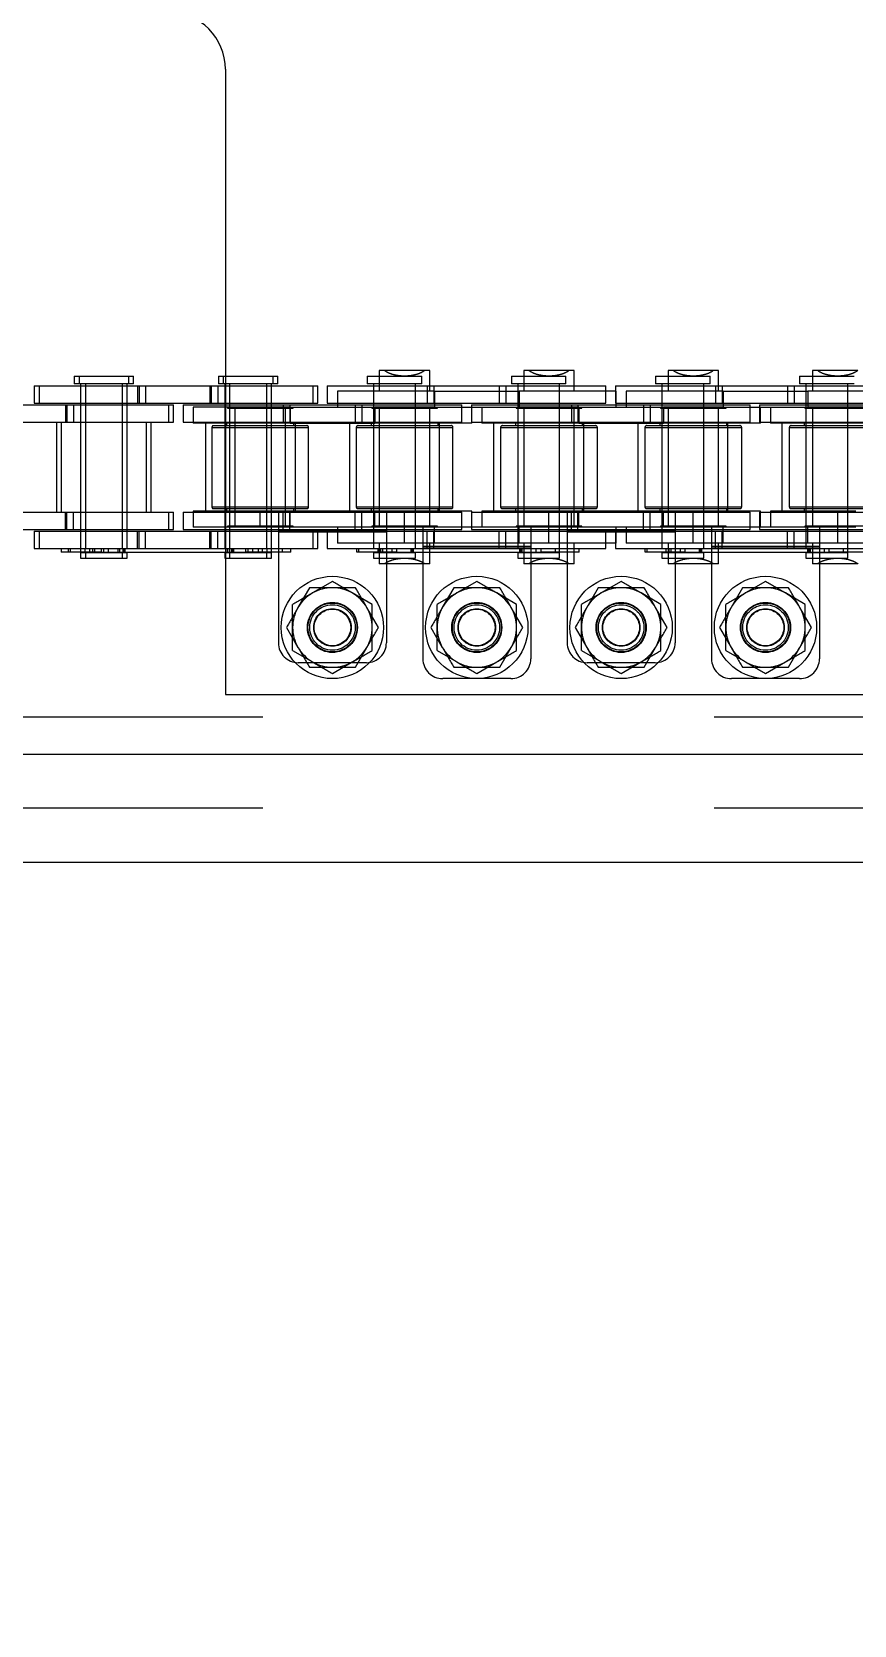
# Model space of a CAD drawing. Header units: metres. Extents: x 0 to 21025, y 0 to 14850.
# Drawn here: x 6163 to 6235.3, y 8979.5 to 9119.7 of the extents above; entities that cross this region are included whole.
import ezdxf

# ---------------------------------------------------------------- set-up
doc = ezdxf.new("R2010")
doc.units = ezdxf.units.M
doc.header["$LTSCALE"] = 25
doc.linetypes.add('HIDDEN2', pattern=[4.7625, 3.175, -1.5875])
for name, color, linetype in [('SL1', 8, 'Continuous'), ('SL4', 4, 'Continuous'), ('ST1', 7, 'HIDDEN2')]:
    doc.layers.add(name, color=color, linetype=linetype)

msp = doc.modelspace()

# ---------------------------------------------------------------- linework, layer by layer
at = {"layer": 'SL1'}
for radius, start, end in [(1215.5, 134.237972, 198.531491), (1170.7, 134.797453, 201.234448), (1164.35, 135.073034, 201.439244), (1158.35, 135.318064, 201.542777)]:
    msp.add_arc((7121.687, 8989.894), radius, start, end, dxfattribs=at)
at = {"layer": 'SL4'}
for p, q in [((5540.514, 9056.144), (6330.277, 9056.144)), ((6490.517, 9046.619), (5540.514, 9046.619))]:
    msp.add_line(p, q, dxfattribs=at)
at = {"layer": 'ST1'}
for p, q in [((6180.032, 9116.384), (6180.032, 9061.384)), ((6166.73, 9089.384), (6171.527, 9089.384)), ((6166.73, 9089.384), (6166.73, 9088.725)), ((6171.527, 9088.725), (6166.73, 9088.725)), ((6167.151, 9089.384), (6167.151, 9088.725)), ((6167.283, 9088.725), (6167.283, 9074.227)), ((6167.705, 9088.725), (6167.705, 9074.227)), ((6170.973, 9074.227), (6170.973, 9088.725)), ((6171.395, 9074.227), (6171.395, 9088.725)), ((6171.527, 9089.384), (6171.948, 9089.384)), ((6171.527, 9088.725), (6171.527, 9089.384)), ((6171.948, 9088.725), (6171.527, 9088.725)), ((6171.948, 9088.725), (6171.948, 9089.384)), ((6179.43, 9089.384), (6184.227, 9089.384)), ((6179.43, 9089.384), (6179.43, 9088.725)), ((6184.227, 9088.725), (6179.43, 9088.725)), ((6179.83, 9089.384), (6179.83, 9088.725)), ((6179.983, 9088.725), (6179.983, 9074.227)), ((6180.383, 9088.725), (6180.383, 9074.227)), ((6183.673, 9074.227), (6183.673, 9088.725)), ((6184.073, 9074.227), (6184.073, 9088.725)), ((6184.227, 9089.384), (6184.627, 9089.384)), ((6184.227, 9088.725), (6184.227, 9089.384)), ((6184.627, 9088.725), (6184.227, 9088.725)), ((6184.627, 9088.725), (6184.627, 9089.384)), ((6192.508, 9089.384), (6197.305, 9089.384)), ((6192.508, 9089.384), (6192.508, 9088.725)), ((6192.512, 9088.725), (6192.508, 9088.725)), ((6197.305, 9088.725), (6192.512, 9088.725)), ((6193.061, 9088.725), (6193.061, 9074.227)), ((6194.012, 9089.884), (6193.567, 9089.884)), ((6193.567, 9089.884), (6193.567, 9088.059)), ((6197.572, 9089.884), (6194.012, 9089.884)), ((6196.751, 9074.227), (6196.751, 9088.725)), ((6197.305, 9088.725), (6197.305, 9089.384)), ((6198.017, 9089.884), (6197.572, 9089.884)), ((6198.017, 9088.059), (6198.017, 9089.884)), ((6205.186, 9089.384), (6209.983, 9089.384)), ((6205.186, 9089.384), (6205.186, 9088.725)), ((6205.19, 9088.725), (6205.186, 9088.725)), ((6209.983, 9088.725), (6205.19, 9088.725)), ((6205.74, 9088.725), (6205.74, 9074.227)), ((6206.712, 9089.884), (6206.267, 9089.884)), ((6206.267, 9089.884), (6206.267, 9088.059)), ((6210.272, 9089.884), (6206.712, 9089.884)), ((6209.43, 9074.227), (6209.43, 9088.725)), ((6209.983, 9088.725), (6209.983, 9089.384)), ((6210.717, 9089.884), (6210.272, 9089.884)), ((6210.717, 9088.059), (6210.717, 9089.884)), ((6217.864, 9089.384), (6222.661, 9089.384)), ((6217.864, 9089.384), (6217.864, 9088.725)), ((6217.868, 9088.725), (6217.864, 9088.725)), ((6222.661, 9088.725), (6217.868, 9088.725)), ((6218.418, 9088.725), (6218.418, 9074.227)), ((6219.412, 9089.884), (6218.967, 9089.884)), ((6218.967, 9089.884), (6218.967, 9088.059)), ((6222.972, 9089.884), (6219.412, 9089.884)), ((6222.108, 9074.227), (6222.108, 9088.725)), ((6222.661, 9088.725), (6222.661, 9089.384)), ((6223.417, 9089.884), (6222.972, 9089.884)), ((6223.417, 9088.059), (6223.417, 9089.884)), ((6230.543, 9089.384), (6235.34, 9089.384)), ((6230.543, 9089.384), (6230.543, 9088.725)), ((6230.547, 9088.725), (6230.543, 9088.725)), ((6235.34, 9088.725), (6230.547, 9088.725)), ((6231.096, 9088.725), (6231.096, 9074.227)), ((6232.112, 9089.884), (6231.667, 9089.884)), ((6231.667, 9089.884), (6231.667, 9088.059)), ((6235.672, 9089.884), (6232.112, 9089.884)), ((6234.786, 9074.227), (6234.786, 9088.725)), ((6163.208, 9088.541), (6172.303, 9088.541)), ((6163.208, 9088.541), (6163.208, 9087.021)), ((6163.63, 9088.541), (6163.63, 9087.021)), ((6167.283, 9088.541), (6167.283, 9087.021)), ((6167.705, 9088.541), (6167.705, 9087.021)), ((6170.973, 9087.021), (6170.973, 9088.541)), ((6171.395, 9087.021), (6171.395, 9088.541)), ((6172.303, 9088.541), (6172.303, 9087.021)), ((6172.303, 9088.541), (6178.653, 9088.541)), ((6172.427, 9088.541), (6172.427, 9087.021)), ((6173.011, 9088.541), (6173.011, 9087.021)), ((6178.653, 9088.541), (6178.653, 9087.021)), ((6178.653, 9088.541), (6187.748, 9088.541)), ((6178.766, 9088.541), (6178.766, 9087.021)), ((6179.351, 9088.541), (6179.351, 9087.021)), ((6179.983, 9088.541), (6179.983, 9087.021)), ((6180.383, 9088.541), (6180.383, 9087.021)), ((6183.673, 9087.021), (6183.673, 9088.541)), ((6184.073, 9087.021), (6184.073, 9088.541)), ((6187.748, 9088.541), (6188.148, 9088.541)), ((6187.748, 9087.021), (6187.748, 9088.541)), ((6188.148, 9087.021), (6188.148, 9088.541)), ((6188.986, 9088.541), (6198.368, 9088.541)), ((6188.986, 9088.541), (6188.986, 9087.021)), ((6198.413, 9088.059), (6189.887, 9088.059)), ((6189.887, 9088.059), (6189.887, 9086.659)), ((6193.061, 9088.541), (6193.061, 9087.021)), ((6196.751, 9087.021), (6196.751, 9088.541)), ((6197.784, 9088.541), (6197.784, 9087.021)), ((6198.368, 9088.541), (6198.368, 9087.021)), ((6198.368, 9088.541), (6204.707, 9088.541)), ((6198.413, 9088.059), (6198.413, 9086.659)), ((6198.413, 9088.059), (6198.413, 9086.659)), ((6198.413, 9088.059), (6205.87, 9088.059)), ((6204.123, 9088.541), (6204.123, 9087.021)), ((6204.707, 9088.541), (6204.707, 9087.021)), ((6204.707, 9088.541), (6213.505, 9088.541)), ((6205.74, 9088.541), (6205.74, 9087.021)), ((6205.87, 9088.059), (6205.87, 9086.659)), ((6205.87, 9088.059), (6205.87, 9086.659)), ((6214.397, 9088.059), (6205.87, 9088.059)), ((6209.43, 9087.021), (6209.43, 9088.541)), ((6213.505, 9087.021), (6213.505, 9088.541)), ((6214.343, 9088.541), (6223.725, 9088.541)), ((6214.343, 9088.541), (6214.343, 9087.021)), ((6214.397, 9086.659), (6214.397, 9088.059)), ((6223.813, 9088.059), (6215.287, 9088.059)), ((6215.287, 9088.059), (6215.287, 9086.659)), ((6218.418, 9088.541), (6218.418, 9087.021)), ((6222.108, 9087.021), (6222.108, 9088.541)), ((6223.14, 9088.541), (6223.14, 9087.021)), ((6223.725, 9088.541), (6223.725, 9087.021)), ((6223.725, 9088.541), (6230.064, 9088.541)), ((6223.813, 9088.059), (6223.813, 9086.659)), ((6223.813, 9088.059), (6223.813, 9086.659)), ((6223.813, 9088.059), (6231.27, 9088.059)), ((6229.479, 9088.541), (6229.479, 9087.021)), ((6230.064, 9088.541), (6230.064, 9087.021)), ((6230.064, 9088.541), (6238.861, 9088.541)), ((6231.096, 9088.541), (6231.096, 9087.021)), ((6231.27, 9088.059), (6231.27, 9086.659)), ((6239.797, 9088.059), (6231.27, 9088.059)), ((6231.27, 9088.059), (6231.27, 9086.659)), ((6234.786, 9087.021), (6234.786, 9088.541)), ((6159.603, 9086.869), (6165.953, 9086.869)), ((6163.208, 9087.021), (6172.303, 9087.021)), ((6165.953, 9086.869), (6165.953, 9085.349)), ((6165.953, 9086.869), (6175.048, 9086.869)), ((6166.088, 9086.869), (6166.088, 9085.349)), ((6166.672, 9086.869), (6166.672, 9085.349)), ((6167.283, 9086.869), (6167.283, 9085.349)), ((6167.705, 9086.869), (6167.705, 9085.349)), ((6170.973, 9085.349), (6170.973, 9086.869)), ((6171.395, 9085.349), (6171.395, 9086.869)), ((6172.303, 9087.021), (6178.653, 9087.021)), ((6175.048, 9086.869), (6175.47, 9086.869)), ((6175.048, 9085.349), (6175.048, 9086.869)), ((6175.47, 9085.349), (6175.47, 9086.869)), ((6176.308, 9086.869), (6185.69, 9086.869)), ((6176.308, 9086.869), (6176.308, 9085.349)), ((6185.713, 9086.659), (6177.187, 9086.659)), ((6177.187, 9086.659), (6177.187, 9085.259)), ((6178.653, 9087.021), (6187.748, 9087.021)), ((6180.199, 9086.659), (6180.199, 9086.57)), ((6180.288, 9086.659), (6180.199, 9086.57)), ((6180.199, 9086.57), (6185.984, 9086.57)), ((6180.383, 9086.869), (6180.383, 9085.349)), ((6180.778, 9086.659), (6180.867, 9086.57)), ((6180.867, 9086.57), (6180.867, 9076.198)), ((6184.073, 9085.349), (6184.073, 9086.869)), ((6185.105, 9086.869), (6185.105, 9085.349)), ((6185.317, 9086.57), (6185.406, 9086.659)), ((6185.317, 9076.198), (6185.317, 9086.57)), ((6185.69, 9086.869), (6185.69, 9085.349)), ((6185.69, 9086.869), (6192.029, 9086.869)), ((6185.713, 9086.659), (6185.713, 9085.259)), ((6185.713, 9086.659), (6185.713, 9085.259)), ((6185.713, 9086.659), (6193.17, 9086.659)), ((6185.984, 9086.57), (6185.895, 9086.659)), ((6185.984, 9086.57), (6185.984, 9086.659)), ((6187.748, 9087.021), (6188.148, 9087.021)), ((6188.986, 9087.021), (6198.368, 9087.021)), ((6191.445, 9086.869), (6191.445, 9085.349)), ((6192.029, 9086.869), (6192.029, 9085.349)), ((6192.029, 9086.869), (6200.826, 9086.869)), ((6192.899, 9086.659), (6192.899, 9086.57)), ((6192.988, 9086.659), (6192.899, 9086.57)), ((6192.899, 9086.57), (6198.684, 9086.57)), ((6193.061, 9086.869), (6193.061, 9085.349)), ((6198.413, 9086.659), (6193.17, 9086.659)), ((6193.17, 9086.659), (6193.17, 9085.259)), ((6198.413, 9086.659), (6193.17, 9086.659)), ((6193.17, 9086.659), (6193.17, 9085.259)), ((6193.478, 9086.659), (6193.567, 9086.57)), ((6193.567, 9086.659), (6193.567, 9076.109)), ((6193.567, 9086.57), (6193.567, 9076.198)), ((6196.751, 9085.349), (6196.751, 9086.869)), ((6198.017, 9076.109), (6198.017, 9086.659)), ((6198.017, 9086.57), (6198.106, 9086.659)), ((6198.017, 9076.198), (6198.017, 9086.57)), ((6198.368, 9087.021), (6204.707, 9087.021)), ((6198.413, 9086.659), (6205.87, 9086.659)), ((6198.684, 9086.57), (6198.595, 9086.659)), ((6198.684, 9086.57), (6198.684, 9086.659)), ((6200.826, 9085.349), (6200.826, 9086.869)), ((6201.665, 9086.869), (6211.046, 9086.869)), ((6201.665, 9086.869), (6201.665, 9085.349)), ((6201.697, 9085.259), (6201.697, 9086.659)), ((6202.587, 9086.659), (6202.587, 9085.259)), ((6204.707, 9087.021), (6213.505, 9087.021)), ((6205.599, 9086.659), (6205.599, 9086.57)), ((6205.688, 9086.659), (6205.599, 9086.57)), ((6205.599, 9086.57), (6211.384, 9086.57)), ((6205.74, 9086.869), (6205.74, 9085.349)), ((6211.113, 9086.659), (6205.87, 9086.659)), ((6206.178, 9086.659), (6206.267, 9086.57)), ((6206.267, 9086.659), (6206.267, 9076.109)), ((6206.267, 9086.57), (6206.267, 9076.198)), ((6209.43, 9085.349), (6209.43, 9086.869)), ((6210.462, 9086.869), (6210.462, 9085.349)), ((6210.717, 9076.109), (6210.717, 9086.659)), ((6210.717, 9086.57), (6210.806, 9086.659)), ((6210.717, 9076.198), (6210.717, 9086.57)), ((6211.046, 9086.869), (6211.046, 9085.349)), ((6211.046, 9086.869), (6217.385, 9086.869)), ((6211.113, 9086.659), (6211.113, 9085.259)), ((6211.113, 9086.659), (6211.113, 9085.259)), ((6211.113, 9086.659), (6218.57, 9086.659)), ((6211.384, 9086.57), (6211.295, 9086.659)), ((6211.384, 9086.57), (6211.384, 9086.659)), ((6214.343, 9087.021), (6223.725, 9087.021)), ((6216.801, 9086.869), (6216.801, 9085.349)), ((6217.385, 9086.869), (6217.385, 9085.349)), ((6217.385, 9086.869), (6226.183, 9086.869)), ((6218.388, 9086.659), (6218.299, 9086.57)), ((6218.299, 9086.659), (6218.299, 9086.57)), ((6218.299, 9086.57), (6224.084, 9086.57)), ((6218.418, 9086.869), (6218.418, 9085.349)), ((6223.813, 9086.659), (6218.57, 9086.659)), ((6218.57, 9086.659), (6218.57, 9085.259)), ((6218.57, 9086.659), (6218.57, 9085.259)), ((6223.813, 9086.659), (6218.57, 9086.659)), ((6218.878, 9086.659), (6218.967, 9086.57)), ((6218.967, 9086.659), (6218.967, 9076.109)), ((6218.967, 9086.57), (6218.967, 9076.198)), ((6222.108, 9085.349), (6222.108, 9086.869)), ((6223.417, 9076.109), (6223.417, 9086.659)), ((6223.417, 9086.57), (6223.506, 9086.659)), ((6223.417, 9076.198), (6223.417, 9086.57)), ((6223.725, 9087.021), (6230.064, 9087.021)), ((6223.813, 9086.659), (6231.27, 9086.659)), ((6224.084, 9086.57), (6223.995, 9086.659)), ((6224.084, 9086.57), (6224.084, 9086.659)), ((6226.183, 9085.349), (6226.183, 9086.869)), ((6227.021, 9086.869), (6236.403, 9086.869)), ((6227.021, 9086.869), (6227.021, 9085.349)), ((6227.097, 9085.259), (6227.097, 9086.659)), ((6227.987, 9086.659), (6227.987, 9085.259)), ((6230.064, 9087.021), (6238.861, 9087.021)), ((6231.088, 9086.659), (6230.999, 9086.57)), ((6230.999, 9086.659), (6230.999, 9086.57)), ((6230.999, 9086.57), (6236.784, 9086.57)), ((6231.096, 9086.869), (6231.096, 9085.349)), ((6236.513, 9086.659), (6231.27, 9086.659)), ((6231.578, 9086.659), (6231.667, 9086.57)), ((6231.667, 9086.659), (6231.667, 9076.109)), ((6231.667, 9086.57), (6231.667, 9076.198)), ((6234.786, 9085.349), (6234.786, 9086.869)), ((6159.603, 9085.349), (6165.953, 9085.349)), ((6165.168, 9085.349), (6165.168, 9077.419)), ((6165.59, 9085.349), (6165.59, 9077.419)), ((6165.953, 9085.349), (6175.048, 9085.349)), ((6167.283, 9085.349), (6167.283, 9077.419)), ((6167.705, 9085.349), (6167.705, 9077.419)), ((6170.973, 9077.419), (6170.973, 9085.349)), ((6171.395, 9077.419), (6171.395, 9085.349)), ((6173.088, 9077.419), (6173.088, 9085.349)), ((6173.51, 9077.419), (6173.51, 9085.349)), ((6175.048, 9085.349), (6175.47, 9085.349)), ((6176.308, 9085.349), (6185.69, 9085.349)), ((6185.713, 9085.259), (6177.187, 9085.259)), ((6178.268, 9085.349), (6178.268, 9077.419)), ((6178.837, 9084.879), (6187.299, 9084.879)), ((6178.837, 9084.879), (6178.837, 9077.888)), ((6178.992, 9085.034), (6187.192, 9085.034)), ((6180.137, 9085.259), (6180.137, 9085.034)), ((6180.383, 9085.349), (6180.383, 9077.419)), ((6184.073, 9077.419), (6184.073, 9085.349)), ((6185.69, 9085.349), (6192.029, 9085.349)), ((6185.713, 9085.259), (6193.17, 9085.259)), ((6186.046, 9085.034), (6186.046, 9085.259)), ((6186.188, 9077.419), (6186.188, 9085.349)), ((6187.347, 9077.888), (6187.347, 9084.879)), ((6190.946, 9085.349), (6190.946, 9077.419)), ((6191.537, 9084.879), (6199.999, 9084.879)), ((6191.537, 9084.879), (6191.537, 9077.888)), ((6191.692, 9085.034), (6199.892, 9085.034)), ((6192.029, 9085.349), (6200.826, 9085.349)), ((6192.837, 9085.259), (6192.837, 9085.034)), ((6193.061, 9085.349), (6193.061, 9077.419)), ((6201.697, 9085.259), (6193.17, 9085.259)), ((6196.751, 9077.419), (6196.751, 9085.349)), ((6198.746, 9085.034), (6198.746, 9085.259)), ((6198.866, 9077.419), (6198.866, 9085.349)), ((6200.047, 9077.888), (6200.047, 9084.879)), ((6201.665, 9085.349), (6211.046, 9085.349)), ((6211.113, 9085.259), (6202.587, 9085.259)), ((6203.625, 9085.349), (6203.625, 9077.419)), ((6204.237, 9084.879), (6212.699, 9084.879)), ((6204.237, 9084.879), (6204.237, 9077.888)), ((6204.392, 9085.034), (6212.592, 9085.034)), ((6205.537, 9085.259), (6205.537, 9085.034)), ((6205.74, 9085.349), (6205.74, 9077.419)), ((6209.43, 9077.419), (6209.43, 9085.349)), ((6211.046, 9085.349), (6217.385, 9085.349)), ((6211.113, 9085.259), (6218.57, 9085.259)), ((6211.446, 9085.034), (6211.446, 9085.259)), ((6211.545, 9077.419), (6211.545, 9085.349)), ((6212.747, 9077.888), (6212.747, 9084.879)), ((6216.303, 9085.349), (6216.303, 9077.419)), ((6216.937, 9084.879), (6225.399, 9084.879)), ((6216.937, 9084.879), (6216.937, 9077.888)), ((6217.092, 9085.034), (6225.292, 9085.034)), ((6217.385, 9085.349), (6226.183, 9085.349)), ((6218.237, 9085.259), (6218.237, 9085.034)), ((6218.418, 9085.349), (6218.418, 9077.419)), ((6227.097, 9085.259), (6218.57, 9085.259)), ((6222.108, 9077.419), (6222.108, 9085.349)), ((6224.146, 9085.034), (6224.146, 9085.259)), ((6224.223, 9077.419), (6224.223, 9085.349)), ((6225.447, 9077.888), (6225.447, 9084.879)), ((6227.021, 9085.349), (6236.403, 9085.349)), ((6236.513, 9085.259), (6227.987, 9085.259)), ((6228.981, 9085.349), (6228.981, 9077.419)), ((6229.637, 9084.879), (6238.099, 9084.879)), ((6229.637, 9084.879), (6229.637, 9077.888)), ((6229.792, 9085.034), (6237.992, 9085.034)), ((6230.937, 9085.259), (6230.937, 9085.034)), ((6231.096, 9085.349), (6231.096, 9077.419)), ((6234.786, 9077.419), (6234.786, 9085.349)), ((6183.092, 9077.509), (6177.187, 9077.509)), ((6177.187, 9077.509), (6177.187, 9076.109)), ((6178.837, 9077.888), (6187.299, 9077.888)), ((6178.992, 9077.733), (6187.192, 9077.733)), ((6180.137, 9077.733), (6180.137, 9077.509)), ((6183.092, 9076.109), (6183.092, 9077.509)), ((6184.692, 9077.509), (6183.092, 9077.509)), ((6194.192, 9077.509), (6184.692, 9077.509)), ((6184.692, 9077.509), (6184.692, 9075.759)), ((6185.713, 9076.109), (6185.713, 9077.509)), ((6186.046, 9077.509), (6186.046, 9077.733)), ((6191.537, 9077.888), (6199.999, 9077.888)), ((6191.692, 9077.733), (6199.892, 9077.733)), ((6192.837, 9077.733), (6192.837, 9077.509)), ((6193.17, 9076.109), (6193.17, 9077.509)), ((6194.192, 9077.509), (6194.192, 9075.759)), ((6195.792, 9077.509), (6194.192, 9077.509)), ((6195.792, 9076.109), (6195.792, 9077.509)), ((6201.697, 9077.509), (6195.792, 9077.509)), ((6198.746, 9077.509), (6198.746, 9077.733)), ((6201.697, 9076.109), (6201.697, 9077.509)), ((6208.492, 9077.509), (6202.587, 9077.509)), ((6202.587, 9077.509), (6202.587, 9076.109)), ((6204.237, 9077.888), (6212.699, 9077.888)), ((6204.392, 9077.733), (6212.592, 9077.733)), ((6205.537, 9077.733), (6205.537, 9077.509)), ((6208.492, 9076.109), (6208.492, 9077.509)), ((6210.092, 9077.509), (6208.492, 9077.509)), ((6219.592, 9077.509), (6210.092, 9077.509)), ((6210.092, 9077.509), (6210.092, 9075.759)), ((6211.113, 9076.109), (6211.113, 9077.509)), ((6211.446, 9077.509), (6211.446, 9077.733)), ((6216.937, 9077.888), (6225.399, 9077.888)), ((6217.092, 9077.733), (6225.292, 9077.733)), ((6218.237, 9077.733), (6218.237, 9077.509)), ((6218.57, 9076.109), (6218.57, 9077.509)), ((6219.592, 9077.509), (6219.592, 9075.759)), ((6221.192, 9077.509), (6219.592, 9077.509)), ((6221.192, 9076.109), (6221.192, 9077.509)), ((6227.097, 9077.509), (6221.192, 9077.509)), ((6224.146, 9077.509), (6224.146, 9077.733)), ((6227.097, 9076.109), (6227.097, 9077.509)), ((6233.892, 9077.509), (6227.987, 9077.509)), ((6227.987, 9077.509), (6227.987, 9076.109)), ((6229.637, 9077.888), (6238.099, 9077.888)), ((6229.792, 9077.733), (6237.992, 9077.733)), ((6230.937, 9077.733), (6230.937, 9077.509)), ((6233.892, 9076.109), (6233.892, 9077.509)), ((6235.492, 9077.509), (6233.892, 9077.509)), ((6159.603, 9077.419), (6165.953, 9077.419)), ((6165.953, 9075.899), (6165.953, 9077.419)), ((6165.953, 9077.419), (6175.048, 9077.419)), ((6166.088, 9075.899), (6166.088, 9077.419)), ((6166.672, 9075.899), (6166.672, 9077.419)), ((6167.283, 9077.419), (6167.283, 9075.899)), ((6167.705, 9077.419), (6167.705, 9075.899)), ((6170.973, 9075.899), (6170.973, 9077.419)), ((6171.395, 9075.899), (6171.395, 9077.419)), ((6175.048, 9077.419), (6175.47, 9077.419)), ((6175.048, 9075.899), (6175.048, 9077.419)), ((6175.47, 9075.899), (6175.47, 9077.419)), ((6176.308, 9077.419), (6185.69, 9077.419)), ((6176.308, 9077.419), (6176.308, 9075.899)), ((6183.092, 9076.109), (6177.187, 9076.109)), ((6185.984, 9076.198), (6180.199, 9076.198)), ((6180.199, 9076.198), (6180.288, 9076.109)), ((6180.199, 9076.198), (6180.199, 9076.109)), ((6180.383, 9077.419), (6180.383, 9075.899)), ((6180.867, 9076.198), (6180.778, 9076.109)), ((6184.692, 9076.109), (6183.092, 9076.109)), ((6184.073, 9075.899), (6184.073, 9077.419)), ((6194.192, 9076.109), (6184.692, 9076.109)), ((6185.105, 9075.899), (6185.105, 9077.419)), ((6185.406, 9076.109), (6185.317, 9076.198)), ((6185.69, 9075.899), (6185.69, 9077.419)), ((6185.69, 9077.419), (6192.029, 9077.419)), ((6185.895, 9076.109), (6185.984, 9076.198)), ((6185.984, 9076.109), (6185.984, 9076.198)), ((6189.887, 9076.109), (6189.887, 9074.709)), ((6191.445, 9075.899), (6191.445, 9077.419)), ((6192.029, 9075.899), (6192.029, 9077.419)), ((6192.029, 9077.419), (6200.826, 9077.419)), ((6198.684, 9076.198), (6192.899, 9076.198)), ((6192.899, 9076.198), (6192.899, 9076.109)), ((6192.899, 9076.198), (6192.988, 9076.109)), ((6193.061, 9077.419), (6193.061, 9075.899)), ((6193.567, 9076.198), (6193.478, 9076.109)), ((6195.792, 9076.109), (6194.192, 9076.109)), ((6195.792, 9074.709), (6195.792, 9076.109)), ((6197.392, 9076.109), (6195.792, 9076.109)), ((6196.751, 9075.899), (6196.751, 9077.419)), ((6206.892, 9076.109), (6197.392, 9076.109)), ((6197.392, 9076.109), (6197.392, 9074.359)), ((6198.106, 9076.109), (6198.017, 9076.198)), ((6198.413, 9074.709), (6198.413, 9076.109)), ((6198.595, 9076.109), (6198.684, 9076.198)), ((6198.684, 9076.109), (6198.684, 9076.198)), ((6200.826, 9075.899), (6200.826, 9077.419)), ((6201.665, 9077.419), (6211.046, 9077.419)), ((6201.665, 9077.419), (6201.665, 9075.899)), ((6211.384, 9076.198), (6205.599, 9076.198)), ((6205.599, 9076.198), (6205.688, 9076.109)), ((6205.599, 9076.198), (6205.599, 9076.109)), ((6205.74, 9077.419), (6205.74, 9075.899)), ((6205.87, 9074.709), (6205.87, 9076.109)), ((6206.267, 9076.198), (6206.178, 9076.109)), ((6206.892, 9076.109), (6206.892, 9074.359)), ((6208.492, 9076.109), (6206.892, 9076.109)), ((6208.492, 9074.709), (6208.492, 9076.109)), ((6210.092, 9076.109), (6208.492, 9076.109)), ((6209.43, 9075.899), (6209.43, 9077.419)), ((6219.592, 9076.109), (6210.092, 9076.109)), ((6210.462, 9075.899), (6210.462, 9077.419)), ((6210.806, 9076.109), (6210.717, 9076.198)), ((6211.046, 9075.899), (6211.046, 9077.419)), ((6211.046, 9077.419), (6217.385, 9077.419)), ((6211.295, 9076.109), (6211.384, 9076.198)), ((6211.384, 9076.109), (6211.384, 9076.198)), ((6214.397, 9074.709), (6214.397, 9076.109)), ((6215.287, 9076.109), (6215.287, 9074.709)), ((6216.801, 9075.899), (6216.801, 9077.419)), ((6217.385, 9075.899), (6217.385, 9077.419)), ((6217.385, 9077.419), (6226.183, 9077.419)), ((6224.084, 9076.198), (6218.299, 9076.198)), ((6218.299, 9076.198), (6218.388, 9076.109)), ((6218.299, 9076.198), (6218.299, 9076.109)), ((6218.418, 9077.419), (6218.418, 9075.899)), ((6218.967, 9076.198), (6218.878, 9076.109)), ((6221.192, 9076.109), (6219.592, 9076.109)), ((6221.192, 9074.709), (6221.192, 9076.109)), ((6222.792, 9076.109), (6221.192, 9076.109)), ((6222.108, 9075.899), (6222.108, 9077.419)), ((6232.292, 9076.109), (6222.792, 9076.109)), ((6222.792, 9076.109), (6222.792, 9074.359)), ((6223.506, 9076.109), (6223.417, 9076.198)), ((6223.813, 9074.709), (6223.813, 9076.109)), ((6223.995, 9076.109), (6224.084, 9076.198)), ((6224.084, 9076.109), (6224.084, 9076.198)), ((6226.183, 9075.899), (6226.183, 9077.419)), ((6227.021, 9077.419), (6236.403, 9077.419)), ((6227.021, 9077.419), (6227.021, 9075.899)), ((6236.784, 9076.198), (6230.999, 9076.198)), ((6230.999, 9076.198), (6230.999, 9076.109)), ((6230.999, 9076.198), (6231.088, 9076.109)), ((6231.096, 9077.419), (6231.096, 9075.899)), ((6231.27, 9074.709), (6231.27, 9076.109)), ((6231.667, 9076.198), (6231.578, 9076.109)), ((6232.292, 9076.109), (6232.292, 9074.359)), ((6233.892, 9076.109), (6232.292, 9076.109)), ((6233.892, 9074.709), (6233.892, 9076.109)), ((6235.492, 9076.109), (6233.892, 9076.109)), ((6234.786, 9075.899), (6234.786, 9077.419)), ((6159.603, 9075.899), (6165.953, 9075.899)), ((6163.208, 9075.747), (6172.303, 9075.747)), ((6163.208, 9075.747), (6163.208, 9074.227)), ((6163.63, 9075.747), (6163.63, 9074.227)), ((6165.953, 9075.899), (6175.048, 9075.899)), ((6167.283, 9075.747), (6167.283, 9073.894)), ((6167.705, 9075.747), (6167.705, 9074.227)), ((6170.973, 9074.227), (6170.973, 9075.747)), ((6171.395, 9074.227), (6171.395, 9075.747)), ((6172.303, 9074.227), (6172.303, 9075.747)), ((6172.303, 9075.747), (6178.653, 9075.747)), ((6172.427, 9074.227), (6172.427, 9075.747)), ((6173.011, 9074.227), (6173.011, 9075.747)), ((6175.048, 9075.899), (6175.47, 9075.899)), ((6176.308, 9075.899), (6185.69, 9075.899)), ((6178.653, 9074.227), (6178.653, 9075.747)), ((6178.653, 9075.747), (6187.748, 9075.747)), ((6178.766, 9074.227), (6178.766, 9075.747)), ((6179.351, 9074.227), (6179.351, 9075.747)), ((6179.983, 9075.747), (6179.983, 9074.227)), ((6180.383, 9075.747), (6180.383, 9074.227)), ((6183.673, 9074.227), (6183.673, 9075.747)), ((6184.073, 9073.894), (6184.073, 9075.747)), ((6184.692, 9075.759), (6184.692, 9065.934)), ((6194.192, 9075.759), (6184.692, 9075.759)), ((6194.192, 9075.671), (6184.692, 9075.671)), ((6185.69, 9075.899), (6192.029, 9075.899)), ((6187.748, 9075.747), (6188.148, 9075.747)), ((6187.748, 9074.227), (6187.748, 9075.747)), ((6188.148, 9074.227), (6188.148, 9075.747)), ((6188.986, 9075.747), (6198.368, 9075.747)), ((6188.986, 9075.747), (6188.986, 9074.227)), ((6195.792, 9074.709), (6189.887, 9074.709)), ((6192.029, 9075.899), (6200.826, 9075.899)), ((6193.061, 9075.747), (6193.061, 9074.227)), ((6193.567, 9074.709), (6193.567, 9072.884)), ((6194.192, 9075.759), (6194.192, 9065.934)), ((6197.392, 9074.709), (6195.792, 9074.709)), ((6196.751, 9074.227), (6196.751, 9075.747)), ((6206.892, 9074.709), (6197.392, 9074.709)), ((6197.784, 9074.227), (6197.784, 9075.747)), ((6198.017, 9072.884), (6198.017, 9074.709)), ((6198.368, 9074.227), (6198.368, 9075.747)), ((6198.368, 9075.747), (6204.707, 9075.747)), ((6201.665, 9075.899), (6211.046, 9075.899)), ((6204.123, 9074.227), (6204.123, 9075.747)), ((6204.707, 9074.227), (6204.707, 9075.747)), ((6204.707, 9075.747), (6213.505, 9075.747)), ((6205.74, 9075.747), (6205.74, 9074.227)), ((6206.267, 9074.709), (6206.267, 9072.884)), ((6208.492, 9074.709), (6206.892, 9074.709)), ((6214.397, 9074.709), (6208.492, 9074.709)), ((6209.43, 9073.894), (6209.43, 9075.747)), ((6219.592, 9075.759), (6210.092, 9075.759)), ((6210.092, 9075.759), (6210.092, 9065.934)), ((6219.592, 9075.671), (6210.092, 9075.671)), ((6210.717, 9072.884), (6210.717, 9074.709)), ((6211.046, 9075.899), (6217.385, 9075.899)), ((6213.505, 9074.227), (6213.505, 9075.747)), ((6214.343, 9075.747), (6223.725, 9075.747)), ((6214.343, 9075.747), (6214.343, 9074.227)), ((6221.192, 9074.709), (6215.287, 9074.709)), ((6217.385, 9075.899), (6226.183, 9075.899)), ((6218.418, 9075.747), (6218.418, 9074.227)), ((6218.967, 9074.709), (6218.967, 9072.884)), ((6219.592, 9075.759), (6219.592, 9065.934)), ((6222.792, 9074.709), (6221.192, 9074.709)), ((6222.108, 9074.227), (6222.108, 9075.747)), ((6232.292, 9074.709), (6222.792, 9074.709)), ((6223.14, 9074.227), (6223.14, 9075.747)), ((6223.417, 9072.884), (6223.417, 9074.709)), ((6223.725, 9074.227), (6223.725, 9075.747)), ((6223.725, 9075.747), (6230.064, 9075.747)), ((6227.021, 9075.899), (6236.403, 9075.899)), ((6229.479, 9074.227), (6229.479, 9075.747)), ((6230.064, 9074.227), (6230.064, 9075.747)), ((6230.064, 9075.747), (6238.861, 9075.747)), ((6231.096, 9075.747), (6231.096, 9074.227)), ((6231.667, 9074.709), (6231.667, 9072.884)), ((6233.892, 9074.709), (6232.292, 9074.709)), ((6239.797, 9074.709), (6233.892, 9074.709)), ((6234.786, 9073.894), (6234.786, 9075.747)), ((6163.208, 9074.227), (6172.303, 9074.227)), ((6165.576, 9074.227), (6165.576, 9073.894)), ((6169.128, 9073.894), (6165.576, 9073.894)), ((6166.238, 9073.894), (6166.238, 9074.227)), ((6166.411, 9073.894), (6166.411, 9074.227)), ((6170.973, 9073.858), (6167.283, 9073.858)), ((6167.283, 9073.858), (6167.283, 9073.384)), ((6167.283, 9073.384), (6170.973, 9073.384)), ((6167.652, 9074.227), (6167.652, 9073.858)), ((6167.705, 9073.858), (6167.705, 9073.384)), ((6168.074, 9074.227), (6168.074, 9073.858)), ((6168.358, 9073.894), (6168.358, 9074.227)), ((6168.531, 9073.894), (6168.531, 9074.227)), ((6169.128, 9073.894), (6169.128, 9074.227)), ((6169.128, 9073.894), (6181.828, 9073.894)), ((6169.342, 9073.894), (6169.342, 9074.227)), ((6169.757, 9073.894), (6169.757, 9074.227)), ((6170.604, 9073.858), (6170.604, 9074.227)), ((6170.747, 9073.894), (6170.747, 9074.227)), ((6171.395, 9073.858), (6170.973, 9073.858)), ((6170.973, 9073.384), (6170.973, 9073.858)), ((6170.973, 9073.384), (6171.395, 9073.384)), ((6171.026, 9073.858), (6171.026, 9074.227)), ((6171.114, 9073.894), (6171.114, 9074.227)), ((6171.218, 9073.894), (6171.218, 9074.227)), ((6171.395, 9073.384), (6171.395, 9073.858)), ((6172.303, 9074.227), (6178.653, 9074.227)), ((6178.653, 9074.227), (6187.748, 9074.227)), ((6183.673, 9073.858), (6179.983, 9073.858)), ((6179.983, 9073.858), (6179.983, 9073.384)), ((6179.983, 9073.384), (6183.673, 9073.384)), ((6180.209, 9073.894), (6180.209, 9074.227)), ((6180.352, 9074.227), (6180.352, 9073.858)), ((6180.383, 9073.858), (6180.383, 9073.384)), ((6180.56, 9073.894), (6180.56, 9074.227)), ((6180.664, 9073.894), (6180.664, 9074.227)), ((6180.752, 9074.227), (6180.752, 9073.858)), ((6181.828, 9073.894), (6181.828, 9074.227)), ((6185.059, 9073.894), (6181.828, 9073.894)), ((6182.02, 9073.894), (6182.02, 9074.227)), ((6182.436, 9073.894), (6182.436, 9074.227)), ((6182.935, 9073.894), (6182.935, 9074.227)), ((6183.304, 9073.858), (6183.304, 9074.227)), ((6184.073, 9073.858), (6183.673, 9073.858)), ((6183.673, 9073.384), (6183.673, 9073.858)), ((6183.673, 9073.384), (6184.073, 9073.384)), ((6183.704, 9073.858), (6183.704, 9074.227)), ((6184.073, 9073.384), (6184.073, 9073.858)), ((6185.059, 9073.894), (6185.059, 9074.227)), ((6185.78, 9073.894), (6185.059, 9073.894)), ((6185.78, 9073.894), (6185.78, 9074.227)), ((6187.748, 9074.227), (6188.148, 9074.227)), ((6188.986, 9074.227), (6198.368, 9074.227)), ((6191.595, 9073.894), (6191.595, 9074.227)), ((6191.767, 9073.894), (6191.595, 9073.894)), ((6191.767, 9073.894), (6191.767, 9074.227)), ((6195.114, 9073.894), (6191.767, 9073.894)), ((6196.751, 9073.858), (6193.061, 9073.858)), ((6193.061, 9073.858), (6193.061, 9073.384)), ((6193.061, 9073.384), (6196.751, 9073.384)), ((6193.43, 9074.227), (6193.43, 9073.858)), ((6193.715, 9073.894), (6193.715, 9074.227)), ((6193.887, 9073.894), (6193.887, 9074.227)), ((6194.699, 9073.894), (6194.699, 9074.227)), ((6195.114, 9073.894), (6195.114, 9074.227)), ((6195.114, 9073.894), (6207.792, 9073.894)), ((6196.382, 9073.858), (6196.382, 9074.227)), ((6196.471, 9073.894), (6196.471, 9074.227)), ((6196.574, 9073.894), (6196.574, 9074.227)), ((6196.751, 9073.384), (6196.751, 9073.858)), ((6206.892, 9074.396), (6197.392, 9074.396)), ((6197.392, 9074.359), (6197.392, 9064.534)), ((6206.892, 9074.359), (6197.392, 9074.359)), ((6198.368, 9074.227), (6204.707, 9074.227)), ((6204.707, 9074.227), (6213.505, 9074.227)), ((6209.43, 9073.858), (6205.74, 9073.858)), ((6205.74, 9073.858), (6205.74, 9073.384)), ((6205.74, 9073.384), (6209.43, 9073.384)), ((6205.917, 9073.894), (6205.917, 9074.227)), ((6206.02, 9073.894), (6206.02, 9074.227)), ((6206.109, 9074.227), (6206.109, 9073.858)), ((6206.892, 9074.359), (6206.892, 9064.534)), ((6207.377, 9073.894), (6207.377, 9074.227)), ((6207.792, 9073.894), (6207.792, 9074.227)), ((6211.137, 9073.894), (6207.792, 9073.894)), ((6209.061, 9073.858), (6209.061, 9074.227)), ((6209.43, 9073.384), (6209.43, 9073.858)), ((6211.137, 9073.894), (6211.137, 9074.227)), ((6214.343, 9074.227), (6223.725, 9074.227)), ((6216.951, 9073.894), (6216.951, 9074.227)), ((6217.124, 9073.894), (6216.951, 9073.894)), ((6217.124, 9073.894), (6217.124, 9074.227)), ((6220.47, 9073.894), (6217.124, 9073.894)), ((6222.108, 9073.858), (6218.418, 9073.858)), ((6218.418, 9073.858), (6218.418, 9073.384)), ((6218.418, 9073.384), (6222.108, 9073.384)), ((6218.787, 9074.227), (6218.787, 9073.858)), ((6219.071, 9073.894), (6219.071, 9074.227)), ((6219.244, 9073.894), (6219.244, 9074.227)), ((6220.055, 9073.894), (6220.055, 9074.227)), ((6220.47, 9073.894), (6220.47, 9074.227)), ((6220.47, 9073.894), (6233.149, 9073.894)), ((6221.739, 9073.858), (6221.739, 9074.227)), ((6221.827, 9073.894), (6221.827, 9074.227)), ((6221.931, 9073.894), (6221.931, 9074.227)), ((6222.108, 9073.384), (6222.108, 9073.858)), ((6232.292, 9074.396), (6222.792, 9074.396)), ((6232.292, 9074.359), (6222.792, 9074.359)), ((6222.792, 9074.359), (6222.792, 9064.534)), ((6223.725, 9074.227), (6230.064, 9074.227)), ((6230.064, 9074.227), (6238.861, 9074.227)), ((6234.786, 9073.858), (6231.096, 9073.858)), ((6231.096, 9073.858), (6231.096, 9073.384)), ((6231.096, 9073.384), (6234.786, 9073.384)), ((6231.273, 9073.894), (6231.273, 9074.227)), ((6231.377, 9073.894), (6231.377, 9074.227)), ((6231.465, 9074.227), (6231.465, 9073.858)), ((6232.292, 9074.359), (6232.292, 9064.534)), ((6232.733, 9073.894), (6232.733, 9074.227)), ((6233.149, 9073.894), (6233.149, 9074.227)), ((6236.493, 9073.894), (6233.149, 9073.894)), ((6234.417, 9073.858), (6234.417, 9074.227)), ((6234.786, 9073.384), (6234.786, 9073.858)), ((6194.012, 9072.884), (6193.567, 9072.884)), ((6197.572, 9072.884), (6194.012, 9072.884)), ((6198.017, 9072.884), (6197.572, 9072.884)), ((6206.712, 9072.884), (6206.267, 9072.884)), ((6210.272, 9072.884), (6206.712, 9072.884)), ((6210.717, 9072.884), (6210.272, 9072.884)), ((6219.412, 9072.884), (6218.967, 9072.884)), ((6222.972, 9072.884), (6219.412, 9072.884)), ((6223.417, 9072.884), (6222.972, 9072.884)), ((6232.112, 9072.884), (6231.667, 9072.884)), ((6235.672, 9072.884), (6232.112, 9072.884)), ((6187.421, 9070.784), (6186.411, 9069.034)), ((6189.442, 9071.325), (6187.692, 9070.315)), ((6200.121, 9070.784), (6199.111, 9069.034)), ((6202.142, 9071.325), (6200.392, 9070.315)), ((6212.821, 9070.784), (6211.811, 9069.034)), ((6214.842, 9071.325), (6213.092, 9070.315)), ((6225.521, 9070.784), (6224.511, 9069.034)), ((6227.542, 9071.325), (6225.792, 9070.315)), ((6192.942, 9069.304), (6191.192, 9070.315)), ((6205.642, 9069.304), (6203.892, 9070.315)), ((6218.342, 9069.304), (6216.592, 9070.315)), ((6231.042, 9069.304), (6229.292, 9070.315)), ((6193.483, 9067.284), (6192.473, 9069.034)), ((6206.183, 9067.284), (6205.173, 9069.034)), ((6218.883, 9067.284), (6217.873, 9069.034)), ((6231.583, 9067.284), (6230.573, 9069.034)), ((6185.4, 9067.284), (6186.411, 9065.534)), ((6198.1, 9067.284), (6199.111, 9065.534)), ((6210.8, 9067.284), (6211.811, 9065.534)), ((6223.5, 9067.284), (6224.511, 9065.534)), ((6185.942, 9065.263), (6187.692, 9064.252)), ((6191.462, 9063.784), (6192.473, 9065.534)), ((6198.642, 9065.263), (6200.392, 9064.252)), ((6204.162, 9063.784), (6205.173, 9065.534)), ((6211.342, 9065.263), (6213.092, 9064.252)), ((6216.862, 9063.784), (6217.873, 9065.534)), ((6224.042, 9065.263), (6225.792, 9064.252)), ((6229.562, 9063.784), (6230.573, 9065.534)), ((6192.442, 9064.184), (6186.442, 9064.184)), ((6189.442, 9063.242), (6191.192, 9064.252)), ((6202.142, 9063.242), (6203.892, 9064.252)), ((6217.842, 9064.184), (6211.842, 9064.184)), ((6214.842, 9063.242), (6216.592, 9064.252)), ((6227.542, 9063.242), (6229.292, 9064.252)), ((6205.142, 9062.784), (6199.142, 9062.784)), ((6230.542, 9062.784), (6224.542, 9062.784)), ((6180.032, 9061.384), (6287.752, 9061.384)), ((6540.514, 9059.381), (5540.514, 9059.381)), ((5540.514, 9056.144), (6330.277, 9056.144)), ((6540.514, 9051.381), (5540.514, 9051.381))]:
    msp.add_line(p, q, dxfattribs=at)
for centre, radius in [((6189.442, 9067.284), 4.5), ((6202.142, 9067.284), 4.5), ((6214.842, 9067.284), 4.5), ((6227.542, 9067.284), 4.5), ((6189.442, 9067.284), 2.2), ((6189.442, 9067.284), 2.15), ((6189.442, 9067.284), 2), ((6202.142, 9067.284), 2.2), ((6202.142, 9067.284), 2.15), ((6202.142, 9067.284), 2), ((6214.842, 9067.284), 2.2), ((6214.842, 9067.284), 2.15), ((6214.842, 9067.284), 2), ((6227.542, 9067.284), 2.2), ((6227.542, 9067.284), 2.15), ((6227.542, 9067.284), 2), ((6189.442, 9067.284), 1.65), ((6189.442, 9067.284), 1.61), ((6202.142, 9067.284), 1.65), ((6202.142, 9067.284), 1.61), ((6214.842, 9067.284), 1.65), ((6214.842, 9067.284), 1.61), ((6227.542, 9067.284), 1.65), ((6227.542, 9067.284), 1.61)]:
    msp.add_circle(centre, radius, dxfattribs=at)
for centre, radius, start, end in [((6175.032, 9116.384), 5, 0, 90), ((6178.992, 9084.879), 0.155, 90.00001, 180), ((6187.192, 9084.879), 0.155, 0, 89.99999), ((6191.692, 9084.879), 0.155, 90, 180), ((6199.892, 9084.879), 0.155, 0, 90), ((6204.392, 9084.879), 0.155, 90.00001, 180), ((6212.592, 9084.879), 0.155, 0, 89.99999), ((6217.092, 9084.879), 0.155, 90, 180), ((6225.292, 9084.879), 0.155, 0, 90), ((6229.792, 9084.879), 0.155, 90.00001, 180), ((6178.992, 9077.888), 0.155, 180, 269.99999), ((6187.192, 9077.888), 0.155, 270.00001, 360), ((6191.692, 9077.888), 0.155, 180, 270), ((6199.892, 9077.888), 0.155, 270, 360), ((6204.392, 9077.888), 0.155, 180, 269.99999), ((6212.592, 9077.888), 0.155, 270.00001, 360), ((6217.092, 9077.888), 0.155, 180, 270), ((6225.292, 9077.888), 0.155, 270, 360), ((6229.792, 9077.888), 0.155, 180, 269.99999), ((6189.442, 9067.284), 3.5, 90, 150), ((6189.442, 9067.284), 3.5, 30, 90), ((6202.142, 9067.284), 3.5, 90, 150), ((6202.142, 9067.284), 3.5, 30, 90), ((6214.842, 9067.284), 3.5, 90, 150), ((6214.842, 9067.284), 3.5, 30, 90), ((6227.542, 9067.284), 3.5, 90, 150), ((6227.542, 9067.284), 3.5, 30, 90), ((6189.442, 9067.284), 3.5, 150, 210), ((6189.442, 9067.284), 3.5, 330, 30), ((6202.142, 9067.284), 3.5, 150, 210), ((6202.142, 9067.284), 3.5, 330, 30), ((6214.842, 9067.284), 3.5, 150, 210), ((6214.842, 9067.284), 3.5, 330, 30), ((6227.542, 9067.284), 3.5, 150, 210), ((6227.542, 9067.284), 3.5, 330, 30), ((6186.442, 9065.934), 1.75, 180, 270), ((6189.442, 9067.284), 3.5, 210, 270), ((6189.442, 9067.284), 3.5, 270, 330), ((6192.442, 9065.934), 1.75, 270, 0), ((6202.142, 9067.284), 3.5, 210, 270), ((6202.142, 9067.284), 3.5, 270, 330), ((6211.842, 9065.934), 1.75, 180, 270), ((6214.842, 9067.284), 3.5, 210, 270), ((6214.842, 9067.284), 3.5, 270, 330), ((6217.842, 9065.934), 1.75, 270, 0), ((6227.542, 9067.284), 3.5, 210, 270), ((6227.542, 9067.284), 3.5, 270, 330), ((6199.142, 9064.534), 1.75, 180, 270), ((6205.142, 9064.534), 1.75, 270, 0), ((6224.542, 9064.534), 1.75, 180, 270), ((6230.542, 9064.534), 1.75, 270, 0)]:
    msp.add_arc(centre, radius, start, end, dxfattribs=at)
for points, knots in [([(6197.572, 9089.884), (6197.46, 9089.812), (6197.241, 9089.67), (6196.801, 9089.513), (6196.312, 9089.413), (6195.792, 9089.379), (6195.271, 9089.413), (6194.782, 9089.513), (6194.342, 9089.67), (6194.123, 9089.812), (6194.012, 9089.884)], [0, 0, 0, 0, 0.1300426, 0.2559823, 0.3791066, 0.5, 0.6208934, 0.7440177, 0.8699574, 1, 1, 1, 1]), ([(6210.272, 9089.884), (6210.16, 9089.812), (6209.941, 9089.67), (6209.501, 9089.513), (6209.012, 9089.413), (6208.492, 9089.379), (6207.971, 9089.413), (6207.482, 9089.513), (6207.042, 9089.67), (6206.823, 9089.812), (6206.712, 9089.884)], [0, 0, 0, 0, 0.1300426, 0.2559823, 0.3791066, 0.5, 0.6208934, 0.7440177, 0.8699574, 1, 1, 1, 1]), ([(6222.972, 9089.884), (6222.86, 9089.812), (6222.641, 9089.67), (6222.201, 9089.513), (6221.712, 9089.413), (6221.192, 9089.379), (6220.671, 9089.413), (6220.182, 9089.513), (6219.742, 9089.67), (6219.523, 9089.812), (6219.412, 9089.884)], [0, 0, 0, 0, 0.1300426, 0.2559823, 0.3791066, 0.5, 0.6208934, 0.7440177, 0.8699574, 1, 1, 1, 1]), ([(6235.672, 9089.884), (6235.56, 9089.812), (6235.341, 9089.67), (6234.901, 9089.513), (6234.412, 9089.413), (6233.892, 9089.379), (6233.371, 9089.413), (6232.882, 9089.513), (6232.442, 9089.67), (6232.223, 9089.812), (6232.112, 9089.884)], [0, 0, 0, 0, 0.1300426, 0.2559823, 0.3791066, 0.5, 0.6208934, 0.7440177, 0.8699574, 1, 1, 1, 1]), ([(6194.012, 9072.884), (6194.123, 9072.956), (6194.342, 9073.097), (6194.782, 9073.254), (6195.271, 9073.355), (6195.792, 9073.388), (6196.312, 9073.355), (6196.801, 9073.254), (6197.241, 9073.097), (6197.46, 9072.956), (6197.572, 9072.884)], [0, 0, 0, 0, 0.1300426, 0.2559823, 0.3791066, 0.5, 0.6208934, 0.7440177, 0.8699574, 1, 1, 1, 1]), ([(6206.712, 9072.884), (6206.823, 9072.956), (6207.042, 9073.097), (6207.482, 9073.254), (6207.971, 9073.355), (6208.492, 9073.388), (6209.012, 9073.355), (6209.501, 9073.254), (6209.941, 9073.097), (6210.16, 9072.956), (6210.272, 9072.884)], [0, 0, 0, 0, 0.1300426, 0.2559823, 0.3791066, 0.5, 0.6208934, 0.7440177, 0.8699574, 1, 1, 1, 1]), ([(6219.412, 9072.884), (6219.523, 9072.956), (6219.742, 9073.097), (6220.182, 9073.254), (6220.671, 9073.355), (6221.192, 9073.388), (6221.712, 9073.355), (6222.201, 9073.254), (6222.641, 9073.097), (6222.86, 9072.956), (6222.972, 9072.884)], [0, 0, 0, 0, 0.1300426, 0.2559823, 0.3791066, 0.5, 0.6208934, 0.7440177, 0.8699574, 1, 1, 1, 1]), ([(6232.112, 9072.884), (6232.223, 9072.956), (6232.442, 9073.097), (6232.882, 9073.254), (6233.371, 9073.355), (6233.892, 9073.388), (6234.412, 9073.355), (6234.901, 9073.254), (6235.341, 9073.097), (6235.56, 9072.956), (6235.672, 9072.884)], [0, 0, 0, 0, 0.1300426, 0.2559823, 0.3791066, 0.5, 0.6208934, 0.7440177, 0.8699574, 1, 1, 1, 1]), ([(6189.442, 9070.784), (6189.29, 9070.784), (6188.606, 9070.784), (6187.94, 9070.784), (6187.421, 9070.784)], [0, 0, 0, 0, 0.2218685, 1, 1, 1, 1]), ([(6191.192, 9070.315), (6191.15, 9070.339), (6190.559, 9070.68), (6189.98, 9071.014), (6189.442, 9071.325)], [0, 0, 0, 0, 0.0701742, 1, 1, 1, 1]), ([(6191.462, 9070.784), (6191.332, 9070.784), (6190.674, 9070.784), (6189.99, 9070.784), (6189.442, 9070.784)], [0, 0, 0, 0, 0.1982747, 1, 1, 1, 1]), ([(6192.473, 9069.034), (6192.449, 9069.075), (6192.108, 9069.666), (6191.773, 9070.245), (6191.462, 9070.784)], [0, 0, 0, 0, 0.0701742, 1, 1, 1, 1]), ([(6202.142, 9070.784), (6201.99, 9070.784), (6201.306, 9070.784), (6200.64, 9070.784), (6200.121, 9070.784)], [0, 0, 0, 0, 0.2218685, 1, 1, 1, 1]), ([(6203.892, 9070.315), (6203.85, 9070.339), (6203.259, 9070.68), (6202.68, 9071.014), (6202.142, 9071.325)], [0, 0, 0, 0, 0.0701742, 1, 1, 1, 1]), ([(6204.162, 9070.784), (6204.032, 9070.784), (6203.374, 9070.784), (6202.69, 9070.784), (6202.142, 9070.784)], [0, 0, 0, 0, 0.1982747, 1, 1, 1, 1]), ([(6205.173, 9069.034), (6205.149, 9069.075), (6204.808, 9069.666), (6204.473, 9070.245), (6204.162, 9070.784)], [0, 0, 0, 0, 0.0701742, 1, 1, 1, 1]), ([(6214.842, 9070.784), (6214.69, 9070.784), (6214.006, 9070.784), (6213.34, 9070.784), (6212.821, 9070.784)], [0, 0, 0, 0, 0.2218685, 1, 1, 1, 1]), ([(6216.592, 9070.315), (6216.55, 9070.339), (6215.959, 9070.68), (6215.38, 9071.014), (6214.842, 9071.325)], [0, 0, 0, 0, 0.0701742, 1, 1, 1, 1]), ([(6216.862, 9070.784), (6216.732, 9070.784), (6216.074, 9070.784), (6215.39, 9070.784), (6214.842, 9070.784)], [0, 0, 0, 0, 0.1982747, 1, 1, 1, 1]), ([(6217.873, 9069.034), (6217.849, 9069.075), (6217.508, 9069.666), (6217.173, 9070.245), (6216.862, 9070.784)], [0, 0, 0, 0, 0.0701742, 1, 1, 1, 1]), ([(6227.542, 9070.784), (6227.39, 9070.784), (6226.706, 9070.784), (6226.04, 9070.784), (6225.521, 9070.784)], [0, 0, 0, 0, 0.2218685, 1, 1, 1, 1]), ([(6229.292, 9070.315), (6229.25, 9070.339), (6228.659, 9070.68), (6228.08, 9071.014), (6227.542, 9071.325)], [0, 0, 0, 0, 0.0701742, 1, 1, 1, 1]), ([(6229.562, 9070.784), (6229.432, 9070.784), (6228.774, 9070.784), (6228.09, 9070.784), (6227.542, 9070.784)], [0, 0, 0, 0, 0.1982747, 1, 1, 1, 1]), ([(6230.573, 9069.034), (6230.549, 9069.075), (6230.208, 9069.666), (6229.873, 9070.245), (6229.562, 9070.784)], [0, 0, 0, 0, 0.0701742, 1, 1, 1, 1]), ([(6187.692, 9070.315), (6187.65, 9070.291), (6187.059, 9069.95), (6186.48, 9069.615), (6185.942, 9069.304)], [0, 0, 0, 0, 0.0701742, 1, 1, 1, 1]), ([(6185.942, 9067.284), (6185.942, 9067.467), (6185.942, 9068.151), (6185.942, 9068.817), (6185.942, 9069.304)], [0, 0, 0, 0, 0.2686336, 1, 1, 1, 1]), ([(6192.942, 9067.284), (6192.942, 9067.467), (6192.942, 9068.151), (6192.942, 9068.817), (6192.942, 9069.304)], [0, 0, 0, 0, 0.2686336, 1, 1, 1, 1]), ([(6200.392, 9070.315), (6200.35, 9070.291), (6199.759, 9069.95), (6199.18, 9069.615), (6198.642, 9069.304)], [0, 0, 0, 0, 0.0701742, 1, 1, 1, 1]), ([(6198.642, 9067.284), (6198.642, 9067.467), (6198.642, 9068.151), (6198.642, 9068.817), (6198.642, 9069.304)], [0, 0, 0, 0, 0.2686336, 1, 1, 1, 1]), ([(6205.642, 9067.284), (6205.642, 9067.467), (6205.642, 9068.151), (6205.642, 9068.817), (6205.642, 9069.304)], [0, 0, 0, 0, 0.2686336, 1, 1, 1, 1]), ([(6213.092, 9070.315), (6213.05, 9070.291), (6212.459, 9069.95), (6211.88, 9069.615), (6211.342, 9069.304)], [0, 0, 0, 0, 0.0701742, 1, 1, 1, 1]), ([(6211.342, 9067.284), (6211.342, 9067.467), (6211.342, 9068.151), (6211.342, 9068.817), (6211.342, 9069.304)], [0, 0, 0, 0, 0.2686336, 1, 1, 1, 1]), ([(6218.342, 9067.284), (6218.342, 9067.467), (6218.342, 9068.151), (6218.342, 9068.817), (6218.342, 9069.304)], [0, 0, 0, 0, 0.2686336, 1, 1, 1, 1]), ([(6225.792, 9070.315), (6225.75, 9070.291), (6225.159, 9069.95), (6224.58, 9069.615), (6224.042, 9069.304)], [0, 0, 0, 0, 0.0701742, 1, 1, 1, 1]), ([(6224.042, 9067.284), (6224.042, 9067.467), (6224.042, 9068.151), (6224.042, 9068.817), (6224.042, 9069.304)], [0, 0, 0, 0, 0.2686336, 1, 1, 1, 1]), ([(6231.042, 9067.284), (6231.042, 9067.467), (6231.042, 9068.151), (6231.042, 9068.817), (6231.042, 9069.304)], [0, 0, 0, 0, 0.2686336, 1, 1, 1, 1]), ([(6186.411, 9069.034), (6186.387, 9068.992), (6186.045, 9068.401), (6185.711, 9067.822), (6185.4, 9067.284)], [0, 0, 0, 0, 0.0701742, 1, 1, 1, 1]), ([(6199.111, 9069.034), (6199.087, 9068.992), (6198.745, 9068.401), (6198.411, 9067.822), (6198.1, 9067.284)], [0, 0, 0, 0, 0.0701742, 1, 1, 1, 1]), ([(6211.811, 9069.034), (6211.787, 9068.992), (6211.445, 9068.401), (6211.111, 9067.822), (6210.8, 9067.284)], [0, 0, 0, 0, 0.0701742, 1, 1, 1, 1]), ([(6224.511, 9069.034), (6224.487, 9068.992), (6224.145, 9068.401), (6223.811, 9067.822), (6223.5, 9067.284)], [0, 0, 0, 0, 0.0701742, 1, 1, 1, 1]), ([(6185.942, 9065.263), (6185.942, 9065.432), (6185.942, 9066.091), (6185.942, 9066.775), (6185.942, 9067.284)], [0, 0, 0, 0, 0.2575513, 1, 1, 1, 1]), ([(6192.473, 9065.534), (6192.497, 9065.575), (6192.838, 9066.166), (6193.172, 9066.745), (6193.483, 9067.284)], [0, 0, 0, 0, 0.0701742, 1, 1, 1, 1]), ([(6192.942, 9065.263), (6192.942, 9065.432), (6192.942, 9066.091), (6192.942, 9066.775), (6192.942, 9067.284)], [0, 0, 0, 0, 0.2575513, 1, 1, 1, 1]), ([(6198.642, 9065.263), (6198.642, 9065.432), (6198.642, 9066.091), (6198.642, 9066.775), (6198.642, 9067.284)], [0, 0, 0, 0, 0.2575513, 1, 1, 1, 1]), ([(6205.173, 9065.534), (6205.197, 9065.575), (6205.538, 9066.166), (6205.872, 9066.745), (6206.183, 9067.284)], [0, 0, 0, 0, 0.0701742, 1, 1, 1, 1]), ([(6205.642, 9065.263), (6205.642, 9065.432), (6205.642, 9066.091), (6205.642, 9066.775), (6205.642, 9067.284)], [0, 0, 0, 0, 0.2575513, 1, 1, 1, 1]), ([(6211.342, 9065.263), (6211.342, 9065.432), (6211.342, 9066.091), (6211.342, 9066.775), (6211.342, 9067.284)], [0, 0, 0, 0, 0.2575513, 1, 1, 1, 1]), ([(6217.873, 9065.534), (6217.897, 9065.575), (6218.238, 9066.166), (6218.572, 9066.745), (6218.883, 9067.284)], [0, 0, 0, 0, 0.0701742, 1, 1, 1, 1]), ([(6218.342, 9065.263), (6218.342, 9065.432), (6218.342, 9066.091), (6218.342, 9066.775), (6218.342, 9067.284)], [0, 0, 0, 0, 0.2575513, 1, 1, 1, 1]), ([(6224.042, 9065.263), (6224.042, 9065.432), (6224.042, 9066.091), (6224.042, 9066.775), (6224.042, 9067.284)], [0, 0, 0, 0, 0.2575513, 1, 1, 1, 1]), ([(6230.573, 9065.534), (6230.597, 9065.575), (6230.938, 9066.166), (6231.272, 9066.745), (6231.583, 9067.284)], [0, 0, 0, 0, 0.0701742, 1, 1, 1, 1]), ([(6231.042, 9065.263), (6231.042, 9065.432), (6231.042, 9066.091), (6231.042, 9066.775), (6231.042, 9067.284)], [0, 0, 0, 0, 0.2575513, 1, 1, 1, 1]), ([(6186.411, 9065.534), (6186.435, 9065.492), (6186.776, 9064.901), (6187.11, 9064.322), (6187.421, 9063.784)], [0, 0, 0, 0, 0.0701742, 1, 1, 1, 1]), ([(6191.192, 9064.252), (6191.233, 9064.276), (6191.824, 9064.618), (6192.403, 9064.952), (6192.942, 9065.263)], [0, 0, 0, 0, 0.0701742, 1, 1, 1, 1]), ([(6199.111, 9065.534), (6199.135, 9065.492), (6199.476, 9064.901), (6199.81, 9064.322), (6200.121, 9063.784)], [0, 0, 0, 0, 0.0701742, 1, 1, 1, 1]), ([(6203.892, 9064.252), (6203.933, 9064.276), (6204.524, 9064.618), (6205.103, 9064.952), (6205.642, 9065.263)], [0, 0, 0, 0, 0.0701742, 1, 1, 1, 1]), ([(6211.811, 9065.534), (6211.835, 9065.492), (6212.176, 9064.901), (6212.51, 9064.322), (6212.821, 9063.784)], [0, 0, 0, 0, 0.0701742, 1, 1, 1, 1]), ([(6216.592, 9064.252), (6216.633, 9064.276), (6217.224, 9064.618), (6217.803, 9064.952), (6218.342, 9065.263)], [0, 0, 0, 0, 0.0701742, 1, 1, 1, 1]), ([(6224.511, 9065.534), (6224.535, 9065.492), (6224.876, 9064.901), (6225.21, 9064.322), (6225.521, 9063.784)], [0, 0, 0, 0, 0.0701742, 1, 1, 1, 1]), ([(6229.292, 9064.252), (6229.333, 9064.276), (6229.924, 9064.618), (6230.503, 9064.952), (6231.042, 9065.263)], [0, 0, 0, 0, 0.0701742, 1, 1, 1, 1]), ([(6187.421, 9063.784), (6187.94, 9063.784), (6188.606, 9063.784), (6189.29, 9063.784), (6189.442, 9063.784)], [0, 0, 0, 0, 0.7781315, 1, 1, 1, 1]), ([(6187.692, 9064.252), (6187.733, 9064.229), (6188.324, 9063.887), (6188.903, 9063.553), (6189.442, 9063.242)], [0, 0, 0, 0, 0.0701742, 1, 1, 1, 1]), ([(6189.442, 9063.784), (6189.99, 9063.784), (6190.674, 9063.784), (6191.332, 9063.784), (6191.462, 9063.784)], [0, 0, 0, 0, 0.8017253, 1, 1, 1, 1]), ([(6200.121, 9063.784), (6200.64, 9063.784), (6201.306, 9063.784), (6201.99, 9063.784), (6202.142, 9063.784)], [0, 0, 0, 0, 0.7781315, 1, 1, 1, 1]), ([(6200.392, 9064.252), (6200.433, 9064.229), (6201.024, 9063.887), (6201.603, 9063.553), (6202.142, 9063.242)], [0, 0, 0, 0, 0.0701742, 1, 1, 1, 1]), ([(6202.142, 9063.784), (6202.69, 9063.784), (6203.374, 9063.784), (6204.032, 9063.784), (6204.162, 9063.784)], [0, 0, 0, 0, 0.8017253, 1, 1, 1, 1]), ([(6212.821, 9063.784), (6213.34, 9063.784), (6214.006, 9063.784), (6214.69, 9063.784), (6214.842, 9063.784)], [0, 0, 0, 0, 0.7781315, 1, 1, 1, 1]), ([(6213.092, 9064.252), (6213.133, 9064.229), (6213.724, 9063.887), (6214.303, 9063.553), (6214.842, 9063.242)], [0, 0, 0, 0, 0.0701742, 1, 1, 1, 1]), ([(6214.842, 9063.784), (6215.39, 9063.784), (6216.074, 9063.784), (6216.732, 9063.784), (6216.862, 9063.784)], [0, 0, 0, 0, 0.8017253, 1, 1, 1, 1]), ([(6225.521, 9063.784), (6226.04, 9063.784), (6226.706, 9063.784), (6227.39, 9063.784), (6227.542, 9063.784)], [0, 0, 0, 0, 0.7781315, 1, 1, 1, 1]), ([(6225.792, 9064.252), (6225.833, 9064.229), (6226.424, 9063.887), (6227.003, 9063.553), (6227.542, 9063.242)], [0, 0, 0, 0, 0.0701742, 1, 1, 1, 1]), ([(6227.542, 9063.784), (6228.09, 9063.784), (6228.774, 9063.784), (6229.432, 9063.784), (6229.562, 9063.784)], [0, 0, 0, 0, 0.8017253, 1, 1, 1, 1])]:
    msp.add_open_spline(points, degree=3, knots=knots, dxfattribs=at)

doc.saveas('drawing.dxf')
